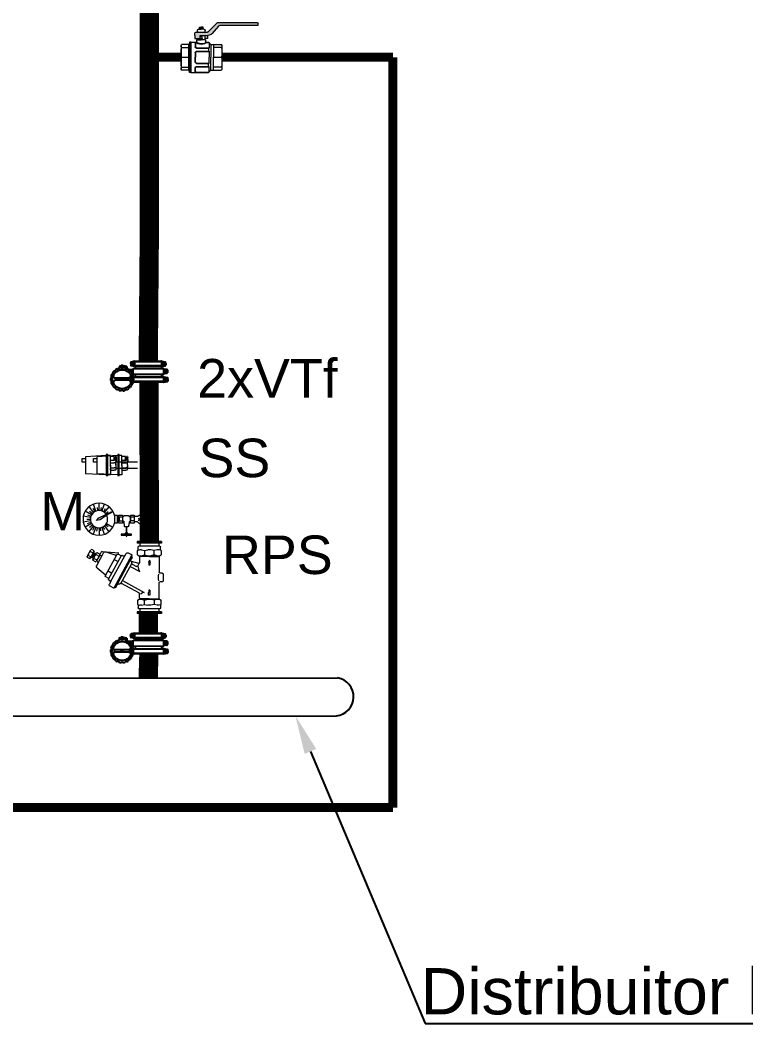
# Model space of a CAD drawing. Extents: x -6531732 to 89637, y -8915 to 32458.
# Drawn here: x 40899 to 43724, y 16880 to 20807 of the extents above; entities that cross this region are included whole.
import ezdxf
from ezdxf import colors
from ezdxf.entities.mleader import LeaderData, LeaderLine
from ezdxf.math import Vec2, Vec3

# ---------------------------------------------------------------- set-up
doc = ezdxf.new("R2010")
doc.units = 0
for name, color, linetype, lineweight in [('MC-SAN-TEXT(RO)', 7, 'Continuous', 5), ('SAN-MC-EQUIPMENTS', 140, 'Continuous', 15), ('SAN-MC-HIDRANT', 1, 'HE_LINE', 25), ('SAN-MC-VALVE', 7, 'Continuous', 5)]:
    doc.layers.add(name, color=color, linetype=linetype, lineweight=lineweight)
doc.layers.add('SAN-MC-TEXT', color=7, linetype='Continuous')
doc.styles.add('MC-1_la_050', font='arial.ttf', dxfattribs={"height": 0.1})
doc.styles.get("Standard").update_dxf_attribs({"font": 'arial.ttf'})
doc.linetypes.add('HE_LINE', pattern='A,300,-250,["HE",Standard,S=0.5,R=0,X=-100.5,Y=-30.5],-100', length=650)

# ---------------------------------------------------------------- blocks, each defined once
blk = doc.blocks.new('12')
at = {"layer": 'SAN-MC-TEXT'}
for p, q in [((-0.1569, 0.1716, 1.4273), (-0.1565, 0.1714, 1.4273)), ((-0.1512, 0.1815, 1.4273), (-0.1509, 0.1814, 1.4273)), ((-0.1444, 0.1895, 1.4273), (-0.1441, 0.1892, 1.4273)), ((-0.1357, 0.1969, 1.4273), (-0.1355, 0.1967, 1.4273)), ((-0.1266, 0.2021, 1.4273), (-0.1264, 0.2017, 1.4273)), ((-0.1158, 0.206, 1.4273), (-0.1157, 0.2058, 1.4273)), ((-0.1055, 0.2079, 1.4273), (-0.1055, 0.2074, 1.4273)), ((-0.1055, 0.1075, 1.4273), (-0.1055, 0.1829, 1.4273)), ((-0.094, 0.2079, 1.4273), (-0.094, 0.2076, 1.4273)), ((-0.094, 0.1075, 1.4273), (-0.094, 0.1829, 1.4273)), ((-0.0837, 0.206, 1.4273), (-0.0838, 0.2056, 1.4273)), ((-0.073, 0.2021, 1.4273), (-0.0731, 0.2019, 1.4273)), ((-0.0639, 0.1969, 1.4273), (-0.0641, 0.1965, 1.4273)), ((-0.0551, 0.1895, 1.4273), (-0.0553, 0.1893, 1.4273)), ((-0.0484, 0.1815, 1.4273), (-0.0487, 0.1813, 1.4273)), ((-0.0426, 0.1716, 1.4273), (-0.0429, 0.1715, 1.4273)), ((-0.1625, 0.1505, 1.4273), (-0.1622, 0.1504, 1.4273)), ((-0.1625, 0.14, 1.4273), (-0.162, 0.14, 1.4273)), ((-0.1605, 0.1287, 1.4273), (-0.1602, 0.1288, 1.4273)), ((-0.1569, 0.1188, 1.4273), (-0.1566, 0.119, 1.4273)), ((-0.0426, 0.1188, 1.4273), (-0.043, 0.1191, 1.4273)), ((-0.0284, 0.1184, 1.4273), (-0.0422, 0.1184, 1.4273)), ((-0.0321, 0.1623, 1.4273), (-0.0408, 0.1623, 1.4273)), ((-0.0284, 0.1281, 1.4273), (-0.0408, 0.1281, 1.4273)), ((-0.0264, 0.1281, 1.4273), (-0.0408, 0.1281, 1.4273)), ((-0.039, 0.1617, 1.4273), (-0.0395, 0.1616, 1.4273)), ((-0.039, 0.1287, 1.4273), (-0.0393, 0.1288, 1.4273)), ((-0.0227, 0.1452, 1.4273), (-0.0384, 0.1452, 1.4273)), ((-0.0371, 0.14, 1.4273), (-0.0375, 0.14, 1.4273)), ((-0.0371, 0.1505, 1.4273), (-0.0373, 0.1504, 1.4273)), ((-0.0227, 0.1509, 1.4273), (-0.0363, 0.1509, 1.4273)), ((-0.0227, 0.1395, 1.4273), (-0.0363, 0.1395, 1.4273)), ((-0.0284, 0.1184, 1.4273), (-0.0284, 0.1281, 1.4273)), ((-0.0264, 0.1509, 1.4273), (-0.0264, 0.1566, 1.4273)), ((-0.0264, 0.1281, 1.4273), (-0.0264, 0.1395, 1.4273)), ((-0.0227, 0.1395, 1.4273), (-0.0227, 0.1509, 1.4273)), ((-0.1512, 0.1089, 1.4273), (-0.1508, 0.1092, 1.4273)), ((-0.1444, 0.1009, 1.4273), (-0.1442, 0.1011, 1.4273)), ((-0.1357, 0.0935, 1.4273), (-0.1354, 0.0939, 1.4273)), ((-0.1266, 0.0883, 1.4273), (-0.1265, 0.0885, 1.4273)), ((-0.113, 0.0853, 0.7136), (-0.1164, 0.0778, 0.7136)), ((-0.1162, -0.0856), (-0.1164, 0.0778, 0.7136)), ((-0.1158, 0.0844, 1.4273), (-0.1157, 0.0848, 1.4273)), ((-0.1125, -0.0864), (-0.113, 0.0853, 0.7136)), ((-0.1102, 0.0977, 0.7136), (-0.0933, 0.0977, 0.7136)), ((-0.1055, 0.0826, 1.4273), (-0.1055, 0.0828, 1.4273)), ((-0.094, 0.0826, 1.4273), (-0.094, 0.083, 1.4273)), ((-0.0898, 0.0987, 0.7136), (-0.0913, 0.1055, 0.7136)), ((-0.0901, -0.0864), (-0.0905, 0.0845, 0.7136)), ((-0.0902, 0.0846, 0.7136), (-0.0871, 0.0778, 0.7136)), ((-0.0869, 0.0845, 0.7136), (-0.0864, -0.0856)), ((-0.0741, 0.073, 0.7136), (-0.0869, 0.073, 0.7136)), ((-0.0837, 0.0844, 1.4273), (-0.0838, 0.0846, 1.4273)), ((-0.073, 0.0883, 1.4273), (-0.0731, 0.0887, 1.4273)), ((-0.0684, 0.0925, 1.4273), (-0.0684, 0.0844, 1.4273)), ((-0.0639, 0.0935, 1.4273), (-0.064, 0.0937, 1.4273)), ((-0.0626, 0.093, 1.4273), (-0.0626, 0.0844, 1.4273)), ((-0.0551, 0.1009, 1.4273), (-0.0554, 0.1012, 1.4273)), ((-0.0512, 0.1076, 1.4273), (-0.0512, 0.0844, 1.4273)), ((-0.0484, 0.1089, 1.4273), (-0.0486, 0.1091, 1.4273)), ((-0.0455, 0.1108, 1.4273), (-0.0455, 0.0844, 1.4273)), ((-0.0302, 0.073, 0.7136), (-0.0398, 0.073, 0.7136)), ((-0.0298, -0.0741), (-0.0298, 0.0741)), ((-0.0297, 0.075), (-0.0254, 0.095)), ((-0.0261, 0.0749), (-0.0295, 0.0673)), ((-0.0261, -0.0749), (-0.0261, 0.0749)), ((-0.0261, 0.0749), (-0.0037, 0.0749)), ((-0.0126, 0.0975), (-0.0222, 0.0975)), ((-0.0176, 0.0918), (-0.0203, 0.0871)), ((-0.0203, 0.0871), (-0.0176, 0.0824)), ((-0.0122, 0.0919), (-0.0176, 0.0918)), ((-0.0176, 0.0824), (-0.0121, 0.0824)), ((-0.0126, 0.0975), (-0.0075, 0.0975)), ((-0.0094, 0.0871), (-0.0122, 0.0919)), ((-0.0121, 0.0824), (-0.0094, 0.0871)), ((-0.0001, 0.075), (-0.0044, 0.095)), ((-0.0037, -0.0749), (-0.0037, 0.0749)), ((-0.0037, 0.0749), (-0.0002, 0.0673)), ((0, 0.0741), (0, -0.0741)), ((-0.1161, -0.0865), (-0.1118, -0.1065)), ((-0.1125, -0.0864), (-0.116, -0.0788)), ((-0.1125, -0.0864), (-0.0901, -0.0864)), ((-0.099, -0.109), (-0.1087, -0.109)), ((-0.104, -0.094), (-0.1067, -0.0988)), ((-0.1067, -0.0988), (-0.104, -0.1035)), ((-0.0986, -0.094), (-0.104, -0.094)), ((-0.104, -0.1035), (-0.0985, -0.1035)), ((-0.099, -0.109), (-0.0939, -0.109)), ((-0.0958, -0.0987), (-0.0986, -0.094)), ((-0.0985, -0.1035), (-0.0958, -0.0987)), ((-0.0865, -0.0865), (-0.0908, -0.1065)), ((-0.0901, -0.0864), (-0.0867, -0.0788)), ((-0.0736, -0.0741), (-0.0864, -0.0741)), ((-0.0679, -0.1034, 0.7136), (-0.0679, -0.0855, 0.7136)), ((-0.0485, -0.1069, 0.7136), (-0.0645, -0.1069, 0.7136)), ((-0.0622, -0.1034, 0.7136), (-0.0622, -0.0855, 0.7136)), ((-0.0508, -0.1034, 0.7136), (-0.0508, -0.0855, 0.7136)), ((-0.0451, -0.1034, 0.7136), (-0.0451, -0.0855, 0.7136)), ((-0.0298, -0.0741), (-0.0394, -0.0741)), ((-0.0297, -0.075), (-0.0254, -0.095)), ((-0.0261, -0.0749), (-0.0295, -0.0673)), ((-0.0261, -0.0749), (-0.0037, -0.0749)), ((-0.0126, -0.0975), (-0.0222, -0.0975)), ((-0.0176, -0.0825), (-0.0203, -0.0873)), ((-0.0203, -0.0873), (-0.0176, -0.092)), ((-0.0122, -0.0825), (-0.0176, -0.0825)), ((-0.0176, -0.092), (-0.0121, -0.0919)), ((-0.0126, -0.0975), (-0.0075, -0.0975)), ((-0.0094, -0.0872), (-0.0122, -0.0825)), ((-0.0121, -0.0919), (-0.0094, -0.0872)), ((-0.0001, -0.075), (-0.0044, -0.095)), ((-0.0037, -0.0749), (-0.0002, -0.0673))]:
    blk.add_line(p, q, dxfattribs=at)
at = {"layer": 'SAN-MC-TEXT', "elevation": 0.7136}
blk.add_lwpolyline([(-0.0398, 0.0844), (-0.0394, -0.0855), (-0.0736, -0.0855), (-0.0741, 0.0844)], close=True, dxfattribs=at)
at = {"layer": 'SAN-MC-TEXT'}
for centre, radius in [((-0.0998, 0.1452, 1.4273), 0.0528), ((-0.0998, 0.1452, 1.4273), 0.00514), ((-0.0149, 0.0872), 0.00847), ((-0.0149, 0.0872), 0.00635), ((-0.1013, -0.0987), 0.00847), ((-0.1013, -0.0987), 0.00635), ((-0.0149, -0.0872), 0.00847), ((-0.0149, -0.0872), 0.00635)]:
    blk.add_circle(centre, radius, dxfattribs=at)
for centre, radius, start, end in [((-0.0998, 0.1452, 1.4273), 0.0614, 156.5141, 163.475), ((-0.1562, 0.1728, 1.4273), 0.00143, 153.9096, 245.2119), ((-0.0998, 0.1452, 1.4273), 0.0642, 146.0904, 153.9096), ((-0.1574, 0.1702, 1.4273), 0.00143, 336.5141, 65.2119), ((-0.1519, 0.1803, 1.4273), 0.00143, 60, 146.0904), ((-0.1502, 0.1826, 1.4273), 0.00143, 240, 323.475), ((-0.0998, 0.1452, 1.4273), 0.0614, 136.5141, 143.475), ((-0.1433, 0.1905, 1.4273), 0.00143, 133.9096, 225.2119), ((-0.0998, 0.1452, 1.4273), 0.0642, 126.0904, 133.9096), ((-0.1453, 0.1884, 1.4273), 0.00143, 316.5141, 45.2119), ((-0.1368, 0.196, 1.4273), 0.00143, 40, 126.0904), ((-0.1344, 0.1976, 1.4273), 0.00143, 220, 303.475), ((-0.0998, 0.1452, 1.4273), 0.0614, 116.5141, 123.475), ((-0.1278, 0.2014, 1.4273), 0.00143, 296.5141, 25.2119), ((-0.1252, 0.2026, 1.4273), 0.00143, 113.9096, 205.2119), ((-0.0998, 0.1452, 1.4273), 0.0642, 106.0904, 113.9096), ((-0.1169, 0.1829, 1.4273), 0.0114, 0, 114.4433), ((-0.1172, 0.2056, 1.4273), 0.00143, 20, 106.0904), ((-0.1144, 0.2063, 1.4273), 0.00143, 200, 283.475), ((-0.0998, 0.1452, 1.4273), 0.0614, 96.5141, 103.475), ((-0.1069, 0.2076, 1.4273), 0.00143, 276.5141, 5.2119), ((-0.104, 0.2079, 1.4273), 0.00143, 93.9096, 185.2119), ((-0.0998, 0.1452, 1.4273), 0.0642, 86.0904, 93.9096), ((-0.0955, 0.2079, 1.4273), 0.00143, 0, 86.0904), ((-0.0926, 0.2076, 1.4273), 0.00143, 180, 263.475), ((-0.0826, 0.1829, 1.4273), 0.0114, 65.5567, 180), ((-0.0998, 0.1452, 1.4273), 0.0614, 76.5141, 83.475), ((-0.0851, 0.2063, 1.4273), 0.00143, 256.5141, 345.2119), ((-0.0824, 0.2056, 1.4273), 0.00143, 73.9096, 165.2119), ((-0.0998, 0.1452, 1.4273), 0.0642, 66.0904, 73.9096), ((-0.0743, 0.2026, 1.4273), 0.00143, 340, 66.0904), ((-0.0717, 0.2014, 1.4273), 0.00143, 160, 243.475), ((-0.0998, 0.1452, 1.4273), 0.0614, 56.5141, 63.475), ((-0.0651, 0.1976, 1.4273), 0.00143, 236.5141, 325.2119), ((-0.0628, 0.196, 1.4273), 0.00143, 53.9096, 145.2119), ((-0.0998, 0.1452, 1.4273), 0.0642, 46.0904, 53.9096), ((-0.0542, 0.1884, 1.4273), 0.00143, 140, 223.475), ((-0.0562, 0.1905, 1.4273), 0.00143, 320, 46.0904), ((-0.0998, 0.1452, 1.4273), 0.0614, 36.5141, 43.475), ((-0.0493, 0.1826, 1.4273), 0.00143, 216.5141, 305.2119), ((-0.0476, 0.1803, 1.4273), 0.00143, 33.9096, 125.2119), ((-0.0998, 0.1452, 1.4273), 0.0642, 26.0904, 33.9096), ((-0.0422, 0.1702, 1.4273), 0.00143, 120, 203.475), ((-0.0998, 0.1452, 1.4273), 0.0614, 16.5141, 23.475), ((-0.0434, 0.1728, 1.4273), 0.00143, 300, 26.0904), ((-0.0998, 0.1452, 1.4273), 0.0642, 166.0904, 173.9096), ((-0.1622, 0.1519, 1.4273), 0.00143, 173.9096, 260), ((-0.1622, 0.1386, 1.4273), 0.00143, 94.7881, 186.0904), ((-0.0998, 0.1452, 1.4273), 0.0642, 186.0904, 193.9096), ((-0.1624, 0.1414, 1.4273), 0.00143, 274.7881, 3.4859), ((-0.1624, 0.149, 1.4273), 0.00143, 356.525, 80), ((-0.1607, 0.1603, 1.4273), 0.00143, 74.7881, 166.0904), ((-0.1607, 0.1301, 1.4273), 0.00143, 193.9096, 280), ((-0.0998, 0.1452, 1.4273), 0.0614, 176.525, 183.4859), ((-0.16, 0.1631, 1.4273), 0.00143, 254.7881, 343.4859), ((-0.16, 0.1274, 1.4273), 0.00143, 16.525, 100), ((-0.0998, 0.1452, 1.4273), 0.0614, 196.5141, 203.475), ((-0.1562, 0.1176, 1.4273), 0.00143, 120, 206.0904), ((-0.0998, 0.1452, 1.4273), 0.0642, 206.0904, 213.9096), ((-0.1574, 0.1202, 1.4273), 0.00143, 300, 23.475), ((-0.0998, 0.1452, 1.4273), 0.0642, 326.0904, 333.9096), ((-0.0422, 0.1202, 1.4273), 0.00143, 156.5141, 245.2119), ((-0.0998, 0.1452, 1.4273), 0.0614, 336.5141, 343.475), ((-0.0434, 0.1176, 1.4273), 0.00143, 333.9096, 65.2119), ((-0.0395, 0.1631, 1.4273), 0.00143, 196.5141, 285.2119), ((-0.0396, 0.1274, 1.4273), 0.00143, 80, 163.475), ((-0.0388, 0.1603, 1.4273), 0.00143, 13.9096, 105.2119), ((-0.0388, 0.1301, 1.4273), 0.00143, 260, 346.0904), ((-0.0371, 0.149, 1.4273), 0.00143, 100, 183.475), ((-0.0998, 0.1452, 1.4273), 0.0614, 356.5141, 3.475), ((-0.0371, 0.1414, 1.4273), 0.00143, 176.5141, 265.2119), ((-0.0998, 0.1452, 1.4273), 0.0642, 6.0904, 13.9096), ((-0.0998, 0.1452, 1.4273), 0.0642, 346.0904, 353.9096), ((-0.0373, 0.1386, 1.4273), 0.00143, 353.9096, 85.2119), ((-0.0373, 0.1519, 1.4273), 0.00143, 280, 6.0904), ((-0.0321, 0.1566, 1.4273), 0.00571, 0, 90), ((-0.1519, 0.1102, 1.4273), 0.00143, 213.9096, 305.2119), ((-0.1502, 0.1078, 1.4273), 0.00143, 36.5141, 125.2119), ((-0.0998, 0.1452, 1.4273), 0.0614, 216.5141, 223.475), ((-0.1433, 0.1, 1.4273), 0.00143, 140, 226.0904), ((-0.1453, 0.102, 1.4273), 0.00143, 320, 43.475), ((-0.0998, 0.1452, 1.4273), 0.0642, 226.0904, 233.9096), ((-0.1368, 0.0945, 1.4273), 0.00143, 233.9096, 325.2119), ((-0.1344, 0.0928, 1.4273), 0.00143, 56.5141, 145.2119), ((-0.0998, 0.1452, 1.4273), 0.0614, 236.5141, 243.475), ((-0.1278, 0.089, 1.4273), 0.00143, 340, 63.475), ((-0.1252, 0.0878, 1.4273), 0.00143, 160, 246.0904), ((-0.0998, 0.1452, 1.4273), 0.0642, 246.0904, 253.9096), ((-0.1169, 0.1075, 1.4273), 0.0114, 245.5567, 0), ((-0.1172, 0.0849, 1.4273), 0.00143, 253.9096, 345.2119), ((-0.1144, 0.0841, 1.4273), 0.00143, 76.5141, 165.2119), ((-0.0998, 0.1452, 1.4273), 0.0614, 256.5141, 263.475), ((-0.1018, 0.0977, 0.7136), 0.00847, 117.8451, 175.8538), ((-0.1069, 0.0828, 1.4273), 0.00143, 0, 83.475), ((-0.104, 0.0826, 1.4273), 0.00143, 180, 266.0904), ((-0.0998, 0.1452, 1.4273), 0.0642, 266.0904, 273.9096), ((-0.0955, 0.0826, 1.4273), 0.00143, 273.9096, 5.2119), ((-0.0944, 0.1048, 0.7136), 0.00321, 12.1139, 90), ((-0.0926, 0.0828, 1.4273), 0.00143, 96.5141, 185.2119), ((-0.0826, 0.1075, 1.4273), 0.0114, 180, 294.4433), ((-0.0998, 0.1452, 1.4273), 0.0614, 276.5141, 283.475), ((-0.0915, 0.0845, 0.7136), 0.00458, 0, 12.1139), ((-0.0851, 0.0841, 1.4273), 0.00143, 20, 103.475), ((-0.0824, 0.0849, 1.4273), 0.00143, 200, 286.0904), ((-0.0998, 0.1452, 1.4273), 0.0642, 286.0904, 293.9096), ((-0.0743, 0.0878, 1.4273), 0.00143, 293.9096, 25.2119), ((-0.0717, 0.089, 1.4273), 0.00143, 116.5141, 205.2119), ((-0.0998, 0.1452, 1.4273), 0.0614, 296.5141, 303.475), ((-0.0651, 0.0928, 1.4273), 0.00143, 40, 123.475), ((-0.0628, 0.0945, 1.4273), 0.00143, 220, 306.0904), ((-0.0998, 0.1452, 1.4273), 0.0642, 306.0904, 313.9096), ((-0.0542, 0.102, 1.4273), 0.00143, 136.5141, 225.2119), ((-0.0998, 0.1452, 1.4273), 0.0614, 316.5141, 323.475), ((-0.0562, 0.1, 1.4273), 0.00143, 313.9096, 45.2119), ((-0.0493, 0.1078, 1.4273), 0.00143, 60, 143.475), ((-0.0476, 0.1102, 1.4273), 0.00143, 240, 326.0904), ((-0.0252, 0.0741), 0.00458, 167.8861, 180), ((-0.0222, 0.0943), 0.00321, 90, 167.8861), ((-0.0075, 0.0943), 0.00321, 12.1139, 90), ((-0.1116, -0.0856), 0.00458, 180, 192.1139), ((-0.1087, -0.1058), 0.00321, 192.1139, 270), ((-0.0939, -0.1058), 0.00321, 270, 347.8861), ((-0.091, -0.0856), 0.00458, 347.8861, 0), ((-0.0645, -0.1034, 0.7136), 0.00343, 180, 270), ((-0.0588, -0.1034, 0.7136), 0.00343, 180, 270), ((-0.0542, -0.1034, 0.7136), 0.00343, 270, 0), ((-0.0485, -0.1034, 0.7136), 0.00343, 270, 0), ((-0.0252, -0.0741), 0.00458, 180, 192.1139), ((-0.0222, -0.0943), 0.00321, 192.1139, 270), ((-0.0075, -0.0943), 0.00321, 270, 347.8861), ((-0.0046, -0.0741), 0.00458, 347.8861, 0)]:
    blk.add_arc(centre, radius, start, end, dxfattribs=at)
blk = doc.blocks.new('Robinet Sfera')
at = {"layer": 'SAN-MC-VALVE'}
h = blk.add_hatch(color=1, dxfattribs=at)
h.dxf.hatch_style = 1
h.paths.add_polyline_path([(116.3, 81.3), (116.7, 103.1), (116.3, 104.9), (115.7, 105.9), (114.7, 106.9), (114.3, 107.2), (113.2, 107.6), (112, 107.8), (62.6, 107.8), (60.8, 108.1), (59.3, 109.1), (20, 148.4), (18.5, 149.4), (16.8, 149.8), (-151.3, 149.8), (-154.6, 148.4), (-156, 145.1), (-156, 137.3), (7.8, 137.3), (10, 137.1), (11.7, 136.4), (13.5, 135.4), (14.9, 134), (41.7, 102.1), (45.6, 98.4), (47.4, 97.2), (49.7, 96), (53.2, 94.7), (56.6, 94), (59.6, 93.8), (93.3, 93.8), (93.3, 81.3)])
at = {"layer": 'SAN-MC-VALVE', "linetype": 'Continuous'}
for p, q in [((-156, 137.3), (-156, 145.1)), ((-155.5, 137.3), (-156, 137.8)), ((7.8, 137.3), (-156, 137.3)), ((16.8, 149.8), (-151.3, 149.8)), ((14.9, 134), (41.7, 102.1)), ((59.3, 109.1), (20, 148.4)), ((93.3, 93.8), (59.6, 93.8)), ((61, 93.8), (61, 81.3)), ((88.6, 107.8), (62.6, 107.8)), ((71.5, 75.1), (71.5, 93.8)), ((72.3, 110.1), (72.3, 115.6)), ((77, 120.2), (88.7, 120.2)), ((80.9, 123.3), (78.6, 122.7)), ((78.6, 120.2), (78.6, 122.7)), ((78.6, 122.7), (88.7, 122.7)), ((78.6, 120.2), (78.8, 120.5)), ((78.8, 120.2), (79.9, 120.5)), ((78.8, 120.5), (78.8, 120.2)), ((79.9, 120.2), (82.2, 120.5)), ((79.9, 120.5), (79.9, 120.2)), ((80.9, 123.3), (80.9, 128.8)), ((80.9, 128.8), (88.7, 128.8)), ((82.2, 120.2), (85.2, 120.5)), ((82.2, 120.5), (82.2, 120.2)), ((85.2, 120.5), (85.2, 120.2)), ((85.2, 120.2), (88.7, 120.5)), ((85.5, 87.2), (91.8, 87.2)), ((112, 107.8), (88.6, 107.8)), ((96.4, 128.8), (88.7, 128.8)), ((88.7, 122.7), (88.7, 128.2)), ((98.8, 122.7), (88.7, 122.7)), ((88.7, 120.2), (92.1, 120.5)), ((88.7, 120.5), (88.7, 120.2)), ((100.3, 120.2), (88.7, 120.2)), ((92.1, 120.2), (95.1, 120.5)), ((92.1, 120.5), (92.1, 120.2)), ((93.3, 81.3), (93.3, 93.8)), ((95.2, 120.2), (97.4, 120.5)), ((95.2, 120.5), (95.2, 120.2)), ((96.4, 123.3), (96.4, 128.8)), ((96.4, 123.3), (98.8, 122.7)), ((97.4, 120.2), (98.6, 120.5)), ((97.4, 120.5), (97.4, 120.2)), ((98.6, 120.2), (98.8, 120.5)), ((98.6, 120.2), (98.6, 120.5)), ((98.6, 120.2), (98.6, 120.5)), ((98.6, 120.5), (98.6, 120.2)), ((98.8, 120.5), (98.8, 122.7)), ((105, 110.1), (105, 115.6)), ((116.3, 93.8), (116.7, 93.8)), ((116.3, 93.8), (116.3, 81.3)), ((116.7, 93.8), (116.7, 103.1)), ((0, 51.2), (2.3, 55.2)), ((0, 51.2), (0, -51.2)), ((46.7, 55.2), (2.3, 55.2)), ((35.8, 55.2), (35.8, 0)), ((56.8, 65.3), (46.7, 55.2)), ((46.7, 55.2), (46.7, 0)), ((67.7, 63.8), (55.2, 63.8)), ((55.2, 63.8), (55.2, 39.3)), ((67.7, 65.3), (56.8, 65.3)), ((61, 81.3), (71.5, 81.3)), ((69.2, 65.3), (69.2, 73.6)), ((70.8, 75.1), (88.6, 75.1)), ((84.8, 76.2), (84.8, 86.5)), ((92.5, 76.2), (84.8, 76.2)), ((91.8, 81.1), (85.5, 81.1)), ((106.5, 75.1), (88.6, 75.1)), ((92.5, 76.2), (92.5, 86.5)), ((116.3, 81.3), (93.3, 81.3)), ((105.8, 75.1), (105.8, 81.3)), ((108.1, 65.3), (108.1, 73.6)), ((133.7, 65.3), (109.6, 65.3)), ((110.4, 63.8), (109.6, 63.8)), ((113.5, 60.7), (113.5, 45.5)), ((115.1, 60.7), (115.1, 45.5)), ((133.7, 60.7), (133.7, 65.3)), ((133.7, 65.3), (133.7, 64.3)), ((133.7, 65.3), (133.7, 0)), ((133.7, 65.3), (138.4, 65.3)), ((133.7, 64.2), (133.7, 62.8)), ((133.7, 62.8), (133.7, 0)), ((138.4, 65.3), (140.8, 56.4)), ((138.4, 65.3), (138.4, 0)), ((141.1, -55.2), (141.1, 55.2)), ((142.3, 55.2), (172.7, 55.2)), ((175, 51.3), (172.7, 55.2)), ((2.3, 42.3), (35.8, 42.3)), ((35.8, 0), (2.3, 0)), ((35.8, -55.2), (35.8, 0)), ((46.7, -55.2), (46.7, 0)), ((108.9, 40.9), (55.2, 40.9)), ((108.9, 39.3), (55.2, 39.3)), ((108.9, 26.1), (55.2, 26.1)), ((55.2, 26.1), (55.2, 0)), ((108.9, 24.5), (55.2, 24.5)), ((55.2, -26.1), (55.2, 0)), ((56.8, 39.3), (56.8, 26.1)), ((113.5, 19.8), (113.5, 0)), ((113.5, -19.8), (113.5, 0)), ((115.1, 19.8), (115.1, 0)), ((115.1, -19.8), (115.1, 0)), ((133.7, -62.8), (133.7, 0)), ((133.7, 0), (133.7, -65.3)), ((138.4, -65.3), (138.4, 0)), ((172.7, 42.3), (141.1, 42.3)), ((172.7, 0), (141.1, 0)), ((175, 42.5), (175, -42.5)), ((2.3, -42.3), (35.8, -42.3)), ((108.9, -24.5), (55.2, -24.5)), ((108.9, -26.1), (55.2, -26.1)), ((108.9, -39.3), (55.2, -39.3)), ((55.2, -63.8), (55.2, -39.3)), ((108.9, -40.9), (55.2, -40.9)), ((56.8, -39.3), (56.8, -26.1)), ((172.7, -42.3), (141.1, -42.3)), ((0, -51.2), (2.3, -55.2)), ((46.7, -55.2), (2.3, -55.2)), ((56.8, -65.3), (46.7, -55.2)), ((110.4, -63.8), (55.2, -63.8)), ((133.7, -65.3), (56.8, -65.3)), ((113.5, -60.7), (113.5, -45.5)), ((115.1, -60.7), (115.1, -45.5)), ((133.7, -65.3), (133.7, -61.8)), ((133.7, -64.2), (133.7, -62.8)), ((133.7, -65.3), (133.7, -64.3)), ((133.7, -65.3), (138.4, -65.3)), ((138.4, -65.3), (140.8, -56.4)), ((142.3, -55.2), (172.7, -55.2)), ((175, -51.3), (172.7, -55.2))]:
    blk.add_line(p, q, dxfattribs=at)
at = {"layer": 'SAN-MC-VALVE'}
blk.add_line((175, 48.7), (175, -48.7), dxfattribs=at)
at = {"layer": 'SAN-MC-VALVE', "linetype": 'Continuous'}
for centre, radius, start, end in [((-151.3, 145.1), 4.67, 90, 180), ((7.8, 128), 9.33, 39.9999, 90), ((16.8, 145.1), 4.67, 45.0001, 90), ((59.6, 117.1), 23.3, 220, 270), ((62.6, 112.4), 4.67, 225.0004, 270), ((70, 110.1), 2.33, 270, 0), ((77, 115.6), 4.67, 90, 180), ((83.6, 106.2), 17.3, 72.983, 107.017), ((84.8, 114.5), 14.2, 74.0201, 105.9799), ((85.5, 86.5), 0.778, 90, 180), ((92.6, 114.5), 14.2, 74.0201, 105.9799), ((93.7, 106.1), 17.4, 73.0712, 106.9288), ((91.8, 86.5), 0.778, 0, 90), ((100.3, 115.6), 4.67, 0, 90), ((107.3, 110.1), 2.33, 180, 270), ((112, 103.1), 4.67, 0, 90), ((10.3, 48.7), 10.3, 140.9211, 219.0789), ((67.7, 66.9), 1.56, 270, 0), ((67.7, 65.3), 1.56, 270, 0), ((70.8, 73.6), 1.56, 90, 180), ((85.5, 81.9), 0.778, 180, 270), ((91.8, 81.9), 0.778, 270, 0), ((106.5, 73.6), 1.56, 0, 90), ((109.6, 66.9), 1.56, 180, 270), ((109.6, 65.3), 1.56, 180, 270), ((108.9, 45.5), 4.67, 270, 0), ((108.9, 45.5), 6.22, 270, 0), ((110.4, 60.7), 3.11, 0, 90), ((112, 60.7), 3.11, 0, 90), ((142.3, 56.8), 1.56, 195.0002, 270), ((164.5, 48.7), 10.5, 321.7703, 38.2297), ((98.2, 21.1), 98.2, 167.5816, 192.4184), ((98.2, -21.1), 98.2, 167.5816, 192.4184), ((108.9, 19.8), 6.22, 0, 90), ((108.9, 19.8), 4.67, 0, 90), ((74.4, 21.1), 100.6, 347.8706, 12.1294), ((74.4, -21.1), 100.6, 347.8706, 12.1294), ((10.3, -48.7), 10.3, 140.9211, 219.0789), ((108.9, -19.8), 6.22, 270, 0), ((108.9, -19.8), 4.67, 270, 0), ((108.9, -45.5), 6.22, 0, 90), ((108.9, -45.5), 4.67, 0, 90), ((164.5, -48.7), 10.5, 321.7703, 38.2297), ((110.4, -60.7), 3.11, 270, 0), ((112, -60.7), 3.11, 270, 0), ((112, -66.9), 3.11, 89.99999722523565, 90), ((142.3, -56.8), 1.56, 90, 164.9998)]:
    blk.add_arc(centre, radius, start, end, dxfattribs=at)
at = {"layer": 'SAN-MC-VALVE', "linetype": 'Continuous', "extrusion": (0, 0, -1)}
for centre, major_axis, ratio in [((88.6, 64.2), (-19.9, 0), 0.355391), ((88.6, 66.1), (-19.4, -0.8), 0.343041)]:
    blk.add_ellipse(centre, major_axis=major_axis, ratio=ratio, start_param=3.141593, end_param=6.283185, dxfattribs=at)
blk = doc.blocks.new('A$C34A82B8A')
at = {"layer": 'SAN-MC-VALVE', "linetype": 'Continuous'}
for p, q in [((-115.4, 144), (-115.4, 135.7)), ((-115.4, 144), (-115.4, 135.7)), ((-115.4, 144), (8.4, 144)), ((-115.4, 139.8), (8.4, 139.8)), ((-115.4, 135.7), (8.4, 135.7)), ((-110, 98.8), (-110, 115.4)), ((-105.9, 119.5), (-1.1, 119.5)), ((-101.1, 135.7), (-101.1, 119.5)), ((-5.9, 135.7), (-5.9, 119.5)), ((3.1, 98.8), (3.1, 115.4)), ((8.4, 144), (8.4, 135.7)), ((8.4, 144), (8.4, 135.7)), ((225.5, 95.5), (238, 102.2)), ((238, 102.2), (242, 101.1)), ((-113.5, 97.6), (-110, 98.8)), ((-113.5, 97.6), (-113.5, 75.5)), ((-104.9, 71.6), (-113.5, 75.5)), ((-110, 98.8), (-102.4, 101.5)), ((-102.9, 71.6), (-104.9, 71.6)), ((-8.9, 71.5), (-102.9, 71.6)), ((-102.9, 71.6), (-98.1, 68.8)), ((-4.1, 68.8), (-102.9, 66.1)), ((-98.1, 68.8), (-102.9, 66.1)), ((-102.9, 66.1), (-102.9, -12.9)), ((-102.4, 101.5), (-93.5, 101.5)), ((-98.1, 68.8), (-8.9, 71.5)), ((-93.5, 101.5), (-78.3, 97.6)), ((-93.5, 71.6), (-78.3, 75.5)), ((-78.3, 97.6), (-61.5, 101.5)), ((-78.3, 75.5), (-78.3, 97.6)), ((-78.3, 75.5), (-61.5, 71.5)), ((-61.5, 101.5), (-45.5, 101.5)), ((-28.6, 97.6), (-45.5, 101.5)), ((-28.6, 75.5), (-45.5, 71.5)), ((-13.5, 101.5), (-28.6, 97.6)), ((-28.6, 97.6), (-28.6, 75.5)), ((-13.5, 71.5), (-28.6, 75.5)), ((-13.5, 101.5), (-4.5, 101.5)), ((-8.9, 71.5), (-4.1, 68.8)), ((-2.1, 71.5), (-8.9, 71.5)), ((3.1, 98.8), (-4.5, 101.5)), ((-4.1, 68.8), (-4.1, 36.2)), ((6.5, 75.5), (-2.1, 71.5)), ((6.5, 97.6), (3.1, 98.8)), ((6.5, 75.5), (6.5, 97.6)), ((34, 63.3), (34.1, 68.1)), ((34, 63.3), (41, 50.4)), ((117.9, -90.8), (34.1, 68.1)), ((34.1, 68.1), (38.2, 65.6)), ((34.2, 73), (34.9, 75.6)), ((38.2, 65.6), (34.2, 73)), ((34.9, 75.6), (52.5, 85.2)), ((34.9, 75.6), (126.8, -93)), ((38.2, 65.6), (118, -86)), ((38.2, 65.6), (122.1, -88.5)), ((52.5, 85.2), (52.8, 85.3)), ((70.4, 70.9), (64.4, 81.9)), ((142.1, -60.7), (70.4, 70.9)), ((76.3, 69.2), (83.1, 72.9)), ((88.9, 71.2), (152.4, -45.2)), ((92.8, 72), (104.8, 78.5)), ((182.7, 92.8), (100.8, 85.5)), ((123.9, 52.4), (104.8, 42)), ((111.1, 75.9), (110.6, 76.8)), ((168.3, -29.2), (111.1, 75.9)), ((167.1, 90.6), (116.4, 74)), ((183.9, 75.4), (177.7, 86.7)), ((207.3, 32.3), (183.9, 75.4)), ((199.9, 69.9), (189.4, 89.3)), ((197.7, 80.3), (196.5, 76.3)), ((209.4, 86.7), (197.7, 80.3)), ((203, 70.5), (198.1, 73.3)), ((199.9, 69.9), (211.5, 48.7)), ((214.7, 76.9), (203, 70.5)), ((203, 70.5), (203.8, 62.8)), ((213.6, 51), (207.6, 55.8)), ((209.4, 86.7), (213.4, 85.5)), ((216.5, 79.8), (213.4, 85.5)), ((225.3, 57.3), (213.6, 51)), ((214.7, 76.9), (215, 82.5)), ((214.7, 76.9), (220.7, 72)), ((216.5, 79.8), (230, 87.2)), ((228.8, 57.3), (216.5, 79.8)), ((221.5, 78.7), (230.5, 62.1)), ((235.6, 60.9), (223.3, 83.5)), ((225.3, 57.3), (224.5, 65.1)), ((225.3, 57.3), (230.2, 54.6)), ((225.5, 95.5), (230, 87.2)), ((228.3, 82.4), (237.3, 65.8)), ((228.8, 57.3), (242.3, 64.6)), ((228.8, 57.3), (231.9, 51.6)), ((230, 87.2), (242.3, 64.6)), ((230.7, 47.6), (231.9, 51.6)), ((243.3, 92.5), (230.9, 85.7)), ((253.9, 72.9), (241.5, 66.1)), ((260.5, 67.2), (242, 101.1)), ((246.8, 56.4), (242.3, 64.6)), ((243.3, 92.5), (243.6, 98.1)), ((243.3, 92.5), (249.3, 87.6)), ((246.8, 56.4), (259.3, 63.1)), ((253.9, 72.9), (253.1, 80.6)), ((253.9, 72.9), (258.8, 70.2)), ((259.3, 63.1), (260.5, 67.2)), ((-53.5, 49.6), (-58.3, 37.7)), ((-56.3, 37.7), (-58.3, 37.7)), ((-56.3, 37.7), (-56.3, 24.5)), ((-56.3, 24.5), (-50.6, 24.5)), ((-53.5, 49.6), (-48.7, 37.7)), ((-50.6, 37.7), (-50.6, 24.5)), ((-50.6, 37.7), (-48.7, 37.7)), ((43.1, 17.5), (-5.2, -8.8)), ((-5.2, -8.8), (0, 0)), ((5.5, 18.6), (-4.1, 36.2)), ((0, 0), (1.9, 16.1)), ((38.5, 44.4), (0.6, 34.2)), ((33.7, 29), (11.4, 16.9)), ((89.9, -68.4), (35.6, 31.3)), ((108.6, -73.8), (41, 50.4)), ((211.1, 9.9), (169.6, -23.7)), ((207.3, 32.3), (213.5, 20.9)), ((211.5, 48.7), (214.9, 42.4)), ((213.6, 51), (213.3, 45.4)), ((219, 41.2), (214.9, 42.4)), ((219, 41.2), (230.7, 47.6)), ((-122.9, -21.5), (-122.9, -55.8)), ((-118.6, -17.2), (-107.1, -17.2)), ((155.5, -5.7), (136.5, -16)), ((155.1, -42.4), (167.1, -35.9)), ((168.3, -29.2), (168.8, -30)), ((-118.6, -60.1), (-107.1, -60.1)), ((-102.9, -146.1), (-102.9, -64.4)), ((82.4, -54.6), (-28.1, -114.8)), ((-4.1, -117.5), (87, -68.8)), ((108.6, -73.8), (117.9, -90.8)), ((117.9, -90.8), (118, -86)), ((118, -86), (122.1, -88.5)), ((122.1, -88.5), (124.2, -92.2)), ((124.2, -92.2), (126.8, -93)), ((126.8, -93), (144.7, -83.2)), ((142.1, -60.7), (148.1, -71.6)), ((150.6, -51.1), (143.8, -54.8)), ((-104.9, -148.9), (-113.5, -152.8)), ((-113.5, -174.9), (-113.5, -152.8)), ((-98.1, -148.9), (-104.9, -148.9)), ((-4.1, -143.4), (-102.9, -146.1)), ((-98.1, -148.9), (-102.9, -146.1)), ((-98.1, -148.9), (-8.9, -146.1)), ((-4.1, -148.9), (-98.1, -148.9)), ((-93.5, -148.9), (-78.4, -152.8)), ((-78.4, -152.8), (-61.5, -148.9)), ((-78.4, -152.8), (-78.4, -174.9)), ((-56.4, -113.3), (-58.3, -114.4)), ((-58.3, -127.2), (-58.3, -114.4)), ((-58.3, -127.2), (-53.5, -124.4)), ((-56.4, -102.3), (-56.4, -113.3)), ((-56.4, -102.3), (-50.6, -102.3)), ((-48.7, -127.2), (-53.5, -124.4)), ((-50.6, -102.3), (-50.6, -113.3)), ((-50.6, -113.3), (-48.7, -114.4)), ((-48.7, -127.2), (-48.7, -114.4)), ((-28.7, -152.8), (-45.5, -148.9)), ((-13.5, -148.9), (-28.7, -152.8)), ((-28.7, -174.9), (-28.7, -152.8)), ((-28.1, -114.8), (-22.5, -115)), ((-22.5, -115), (-8, -122.2)), ((-8.9, -146.1), (-4.1, -143.4)), ((-4.1, -148.9), (-8.9, -146.1)), ((-4.1, -143.4), (-4.1, -117.5)), ((-2.1, -148.9), (-4.1, -148.9)), ((6.5, -152.8), (-2.1, -148.9)), ((6.5, -152.8), (6.5, -174.9)), ((-113.5, -174.9), (-110.1, -176.1)), ((-110.1, -176.1), (-102.5, -178.9)), ((-110.1, -176.1), (-110.1, -192.7)), ((-105.9, -196.9), (-1.1, -196.9)), ((-102.5, -178.9), (-93.5, -178.9)), ((-101.1, -196.9), (-101.1, -213)), ((-93.5, -178.9), (-78.4, -174.9)), ((-78.4, -174.9), (-61.5, -178.9)), ((-61.5, -178.9), (-45.5, -178.9)), ((-28.7, -174.9), (-45.5, -178.9)), ((-13.5, -178.9), (-28.7, -174.9)), ((-13.5, -178.9), (-4.6, -178.9)), ((-5.9, -196.9), (-5.9, -213)), ((3.1, -176.1), (-4.6, -178.9)), ((6.5, -174.9), (3.1, -176.1)), ((3.1, -176.1), (3.1, -192.8)), ((-115.4, -213), (-115.4, -221.3)), ((-115.4, -213), (-115.4, -221.3)), ((-115.4, -213), (8.4, -213)), ((-115.4, -217.1), (8.4, -217.2)), ((-115.4, -221.3), (8.4, -221.3)), ((8.4, -213), (8.4, -221.3)), ((8.4, -213), (8.4, -221.3))]:
    blk.add_line(p, q, dxfattribs=at)
for centre, radius, start, end in [((-105.9, 115.4), 4.11, 89.7566, 180.0042), ((-1, 115.4), 4.11, 359.9878, 90.2354), ((56.9, 77.8), 8.57, 28.5832, 118.5806), ((74.2, 73), 4.32, 208.5754, 298.5905), ((85.1, 69.1), 4.32, 49.8349, 118.5801), ((90.7, 75.7), 4.32, 230.0061, 298.5723), ((106.8, 74.7), 4.32, 28.5864, 118.581), ((114.9, 78), 4.32, 208.5786, 290.9616), ((170.1, 82.6), 8.57, 28.5785, 110.9636), ((183.4, 86), 6.86, 28.579, 95.132), ((191.1, 79.3), 8.23, 208.5847, 293.8279), ((196.1, 67.8), 4.32, 28.5862, 113.8299), ((-0.5, 38.2), 4.11, 208.5855, 285.068), ((9.3, 20.7), 4.32, 208.5871, 298.5784), ((31.7, 32.6), 4.11, 298.581, 6.4404), ((49.4, 34.6), 13.7, 131.4028, 186.444), ((37.4, 48.4), 4.11, 285.0713, 28.5792), ((37.6, 48), 4.11, 311.8031, 28.5792), ((214.6, 36.2), 8.23, 123.3354, 208.5789), ((207.7, 46.7), 4.32, 303.3339, 28.5778), ((206, 16.8), 8.57, 306.2008, 28.5845), ((-118.6, -21.5), 4.28, 89.9917, 180.0004), ((-107.1, -12.9), 4.29, 270.0039, 359.9888), ((-159.4, -39.1), 60.5, 344.015, 16.9387), ((148.6, -47.3), 4.32, 298.5836, 7.3274), ((157.1, -46.2), 4.32, 118.5914, 187.1561), ((165, -32.1), 4.32, 298.584, 28.5769), ((172.1, -27.1), 4.32, 126.203, 208.5858), ((-118.6, -55.8), 4.28, 179.9917, 270.0004), ((-107.1, -64.4), 4.29, 0.0035, 89.9882), ((88.9, -72.4), 4.11, 50.7239, 118.581), ((100.2, -58.6), 13.7, 230.7192, 285.7617), ((105, -75.8), 4.11, 28.5866, 105.3585), ((145.9, -58.6), 4.32, 118.5723, 208.5888), ((140.6, -75.7), 8.57, 298.5832, 28.5806), ((-106, -192.7), 4.11, 179.9878, 270.2354), ((-1.1, -192.8), 4.11, 269.7566, 0.0042)]:
    blk.add_arc(centre, radius, start, end, dxfattribs=at)
blk = doc.blocks.new('manometru')
at = {"layer": 'SAN-MC-EQUIPMENTS'}
h = blk.add_hatch(color=1, dxfattribs=at)
edge = h.paths.add_edge_path()
edge.add_line((90592.9, 111791.8), (90578.6, 111789.4))
edge.add_line((90578.6, 111789.4), (90587.7, 111799.5))
edge.add_line((90587.7, 111799.5), (90615.8, 111813.1))
edge.add_ellipse((90588, 111794), major_axis=(-23.8, -23.8), ratio=1, start_angle=162.7257, end_angle=169.4981, ccw=False)
edge.add_line((90617.8, 111809.7), (90592.9, 111791.8))
edge = h.paths.add_edge_path()
edge.add_ellipse((90588, 111794), major_axis=(-23.8, -23.8), ratio=1, start_angle=163.991, end_angle=169.4981)
edge.add_line((90615.8, 111813.1), (90636.8, 111823.3))
edge.add_line((90636.8, 111823.3), (90623.1, 111813.4))
edge.add_line((90623.1, 111813.4), (90617.5, 111810.3))
edge = h.paths.add_edge_path()
edge.add_ellipse((90588, 111794), major_axis=(-23.8, -23.8), ratio=1, start_angle=162.7257, end_angle=163.991)
edge.add_line((90617.5, 111810.3), (90623.1, 111813.4))
edge.add_line((90623.1, 111813.4), (90617.8, 111809.7))
for p, q in [((90576.1, 111825.5, 290.6), (90566, 111852.2, 290.6)), ((90588.5, 111827.7, 290.6), (90588.9, 111856.2, 290.6)), ((90599.4, 111825.7, 290.6), (90609.1, 111852.6, 290.6)), ((90555, 111800.5, 290.6), (90527, 111805.9, 290.6)), ((90559.1, 111811.3, 290.6), (90534.6, 111825.9, 290.6)), ((90543.3, 111810.8, 290.6), (90556.5, 111805.8, 290.6)), ((90567.2, 111820.5, 290.6), (90549.6, 111842.9, 290.6)), ((90551.4, 111825.9, 290.6), (90562.7, 111816.1, 290.6)), ((90564, 111836.5, 290.6), (90571.5, 111823.3, 290.6)), ((90580.7, 111840.2, 290.6), (90582.8, 111827.3, 290.6)), ((90595.9, 111839.4, 290.6), (90593.8, 111827.2, 290.6)), ((90611.4, 111834.4, 290.6), (90604.9, 111823.2, 290.6)), ((90609.2, 111820.2, 290.6), (90627.2, 111842.4, 290.6)), ((90623.7, 111823, 290.6), (90614.2, 111815.3, 290.6)), ((90617.5, 111810.3, 290.6), (90642.5, 111824.2, 290.6)), ((90660.2, 111809, 290.6), (90648.4, 111809, 290.6)), ((90648.4, 111809, 290.6), (90648.4, 111780, 290.6)), ((90660.2, 111780, 290.6), (90660.2, 111809, 290.6)), ((90665.7, 111809.8, 290.6), (90679, 111809.8, 290.6)), ((90665.7, 111778.4, 290.6), (90665.7, 111809.8, 290.6)), ((90679, 111809.8, 290.6), (90679, 111778.4, 290.6)), ((90682, 111805.4, 290.6), (90684.4, 111805.4, 290.6)), ((90682, 111803.2, 290.6), (90682, 111805.4, 290.6)), ((90684.4, 111805.4, 290.6), (90687.1, 111808.1, 290.6)), ((90687.1, 111808.1, 290.6), (90702, 111808.1, 290.6)), ((90702, 111808.1, 290.6), (90704, 111805.6, 290.6)), ((90704, 111805.6, 290.6), (90707.1, 111805.6, 290.6)), ((90707.1, 111805.6, 290.6), (90707.1, 111803.9, 290.6)), ((90711.1, 111809.8, 290.6), (90724.4, 111809.8, 290.6)), ((90711.1, 111778.4, 290.6), (90711.1, 111809.8, 290.6)), ((90724.4, 111809.8, 290.6), (90724.4, 111778.4, 290.6)), ((90745.8, 111810.2, 290.6), (90738.5, 111803.9, 290.6)), ((90554.9, 111788, 290.6), (90526.8, 111783, 290.6)), ((90558.9, 111777.2, 290.6), (90534.2, 111762.9, 290.6)), ((90540.9, 111794.3, 290.6), (90554.4, 111794.3, 290.6)), ((90543.1, 111777.9, 290.6), (90556.4, 111782.6, 290.6)), ((90566.9, 111767.9, 290.6), (90548.9, 111745.7, 290.6)), ((90551, 111762.6, 290.6), (90562.4, 111772.2, 290.6)), ((90563.4, 111751.9, 290.6), (90571.1, 111764.9, 290.6)), ((90608.9, 111767.6, 290.6), (90626.5, 111745.1, 290.6)), ((90623.3, 111764.6, 290.6), (90613.9, 111772.4, 290.6)), ((90617.3, 111777.3, 290.6), (90642, 111763.1, 290.6)), ((90648.4, 111780, 290.6), (90660.2, 111780, 290.6)), ((90667.2, 111801.3, 290.6), (90660.2, 111801.3, 290.6)), ((90660.2, 111788.1, 290.6), (90677, 111788.1, 290.6)), ((90679, 111778.4, 290.6), (90665.7, 111778.4, 290.6)), ((90676.6, 111801.7, 290.6), (90667.2, 111801.7, 290.6)), ((90667.2, 111788.1, 290.6), (90667.2, 111801.3, 290.6)), ((90679, 111801.2, 290.6), (90682, 111803.2, 290.6)), ((90685.6, 111783.9, 290.6), (90679, 111788, 290.6)), ((90685.6, 111775.6, 290.6), (90685.6, 111783.9, 290.6)), ((90687.4, 111773.5, 290.6), (90685.6, 111775.6, 290.6)), ((90687.4, 111766.2, 290.6), (90687.4, 111773.5, 290.6)), ((90688.5, 111764.9, 290.6), (90687.4, 111766.2, 290.6)), ((90700.8, 111764.9, 290.6), (90688.5, 111764.9, 290.6)), ((90693.1, 111764.9, 290.6), (90693.1, 111740, 290.6)), ((90696.6, 111740, 290.6), (90696.6, 111764.9, 290.6)), ((90702.3, 111766.1, 290.6), (90700.8, 111764.9, 290.6)), ((90703.8, 111771.1, 290.6), (90702.3, 111770.1, 290.6)), ((90702.3, 111770.1, 290.6), (90702.3, 111766.1, 290.6)), ((90705.7, 111777.4, 290.6), (90703.8, 111776.4, 290.6)), ((90703.8, 111776.4, 290.6), (90703.8, 111771.1, 290.6)), ((90710.5, 111786.1, 290.6), (90705.7, 111783.3, 290.6)), ((90705.7, 111783.3, 290.6), (90705.7, 111777.4, 290.6)), ((90707.1, 111803.9, 290.6), (90710.5, 111801.7, 290.6)), ((90710.5, 111801.7, 290.6), (90710.5, 111786.1, 290.6)), ((90724.4, 111778.4, 290.6), (90711.1, 111778.4, 290.6)), ((90722, 111801.7, 290.6), (90712.6, 111801.7, 290.6)), ((90722.4, 111788.1, 290.6), (90712.7, 111788.1, 290.6)), ((90738.5, 111803.9, 290.6), (90724.8, 111803.9, 290.6)), ((90738.1, 111783.8, 290.6), (90725.3, 111783.8, 290.6)), ((90745.8, 111776.5, 290.6), (90738.1, 111783.8, 290.6)), ((90575.7, 111762.7, 290.6), (90565.2, 111736.1, 290.6)), ((90580.1, 111747.9, 290.6), (90582.3, 111760.8, 290.6)), ((90588, 111760.3, 290.6), (90588, 111731.8, 290.6)), ((90595.3, 111748.5, 290.6), (90593.4, 111760.8, 290.6)), ((90599, 111762.2, 290.6), (90608.3, 111735.2, 290.6)), ((90610.8, 111753.3, 290.6), (90604.5, 111764.6, 290.6)), ((90714.8, 111735.7, 290.6), (90674.9, 111735.7, 290.6)), ((90674.9, 111735.7, 290.6), (90674.9, 111731.8, 290.6)), ((90674.9, 111731.8, 290.6), (90714.8, 111731.8, 290.6)), ((90700.7, 111740, 290.6), (90690.3, 111740, 290.6)), ((90690.3, 111740, 290.6), (90690.3, 111737.3, 290.6)), ((90690.3, 111737.3, 290.6), (90700.7, 111737.3, 290.6)), ((90693.8, 111731.8, 290.6), (90693.8, 111727.4, 290.6)), ((90693.8, 111727.4, 290.6), (90696.2, 111727.4, 290.6)), ((90696.2, 111727.4, 290.6), (90696.2, 111731.8, 290.6)), ((90700.7, 111737.3, 290.6), (90700.7, 111740, 290.6)), ((90714.8, 111731.8, 290.6), (90714.8, 111735.7, 290.6))]:
    blk.add_line(p, q, dxfattribs=at)
at = {"layer": 'SAN-MC-EQUIPMENTS', "color": 1}
for p, q in [((90587.7, 111799.5, 290.6), (90636.8, 111823.3, 290.6)), ((90636.8, 111823.3, 290.6), (90592.9, 111791.8, 290.6)), ((90578.6, 111789.4, 290.6), (90587.7, 111799.5, 290.6)), ((90592.9, 111791.8, 290.6), (90578.6, 111789.4, 290.6))]:
    blk.add_line(p, q, dxfattribs=at)
at = {"layer": 'SAN-MC-EQUIPMENTS', "extrusion": (0, 0, -1)}
for centre, major_axis, ratio, start_param, end_param in [((90588, 111794, 290.6), (-44, -44), 1, -1.570796, 4.712389), ((90588, 111794, 290.6), (23.8, -23.8), 1, 3.979228, 10.262413), ((90745.8, 111793.4, 290.6), (-3, 17.2), 0.51907, 0.328242, 3.469834)]:
    blk.add_ellipse(centre, major_axis=major_axis, ratio=ratio, start_param=start_param, end_param=end_param, dxfattribs=at)
at = {"layer": 'SAN-MC-EQUIPMENTS'}
blk.add_open_spline([(90741.8, 111798.4, 290.6), (90741.9, 111798.3, 290.6), (90741.9, 111798.1, 290.6), (90742.1, 111797.6, 290.6), (90742.2, 111797.3, 290.6), (90742.3, 111796.6, 290.6), (90742.4, 111796.3, 290.6), (90742.5, 111795.5, 290.6), (90742.5, 111795.1, 290.6), (90742.6, 111794.3, 290.6), (90742.6, 111793.9, 290.6), (90742.6, 111793.1, 290.6), (90742.6, 111792.7, 290.6), (90742.6, 111791.8, 290.6), (90742.5, 111791.4, 290.6), (90742.4, 111790.7, 290.6), (90742.4, 111790.3, 290.6), (90742.2, 111789.6, 290.6), (90742.1, 111789.3, 290.6), (90742, 111788.7, 290.6), (90741.9, 111788.5, 290.6), (90741.8, 111788.3, 290.6)], degree=3, knots=[7.264919, 7.264919, 7.264919, 7.264919, 7.346569, 7.346569, 7.470643, 7.470643, 7.594717, 7.594717, 7.718791, 7.718791, 7.842865, 7.842865, 7.966939, 7.966939, 8.091013, 8.091013, 8.215087, 8.215087, 8.339161, 8.339161, 8.443044, 8.443044, 8.443044, 8.443044], dxfattribs=at)
blk = doc.blocks.new('A$C1E4B3DCE')
at = {"layer": 'MC-SAN-TEXT(RO)', "ltscale": 0.004}
for p, q in [((-9.4, 142.5), (-21.6, 142.5)), ((-21.6, 142.5), (-21.6, 131.5)), ((-9.4, 131.5), (-9.4, 142.5))]:
    blk.add_line(p, q, dxfattribs=at)
at = {"layer": 'SAN-MC-EQUIPMENTS'}
for p, q in [((-30.7, 65.1), (-27, 131.5)), ((-27, 131.5), (27, 131.5)), ((30.7, 65.1), (27, 131.5)), ((-33.9, 60.7), (-33.9, 65.1)), ((-33.9, 65.1), (33.9, 65.1)), ((33.9, 60.7), (33.9, 65.1)), ((33.9, 60.7), (-33.9, 60.7)), ((-31, 51.8), (-31, 60.7)), ((0, 51.8), (-31, 51.8)), ((-27.4, 40.4, -0.1), (-27.4, 51.8, -0.1)), ((-16.2, 40.4, -0.1), (-27.4, 40.4, -0.1)), ((-27.4, 36.5, -0.1), (-27.4, 36.4, -0.1)), ((-27.4, 34.2, -0.1), (-27.4, 36.5, -0.1)), ((-26.1, 37.3, -0.1), (-26.1, 40.4, -0.1)), ((-22.6, 37.4, -0.1), (-25, 37.4, -0.1)), ((-22.6, 33.3, -0.1), (-25, 33.3, -0.1)), ((-17.7, 37.4, -0.1), (-22.6, 37.4, -0.1)), ((-22.6, 36.6, -0.1), (-22.6, 36.4, -0.1)), ((-22.6, 34.2, -0.1), (-22.6, 36.4, -0.1)), ((-17.7, 33.3, -0.1), (-22.6, 33.3, -0.1)), ((-17.7, 37.4, -0.1), (-16.2, 37.4, -0.1)), ((-17.7, 33.3, -0.1), (-10.4, 33.3, -0.1)), ((-16.2, 50.3), (-16.2, 39.6)), ((-16.2, 35.9), (-16.2, 39.6)), ((-12.8, 34.2, -0.1), (-12.8, 34.5, -0.1)), ((-8.1, 51.8), (-12.1, 51.8)), ((-8.1, 34.4), (-12.1, 34.4)), ((-10, 1.6), (-10, 34.4)), ((-8.1, 50.4), (-8.1, 39.6)), ((-8.1, 35.8), (-8.1, 39.6)), ((0, 34.4), (-8.1, 34.4)), ((0, 51.8), (31, 51.8)), ((0, 34.4), (12.1, 34.4)), ((8.1, 50.4), (8.1, 39.6)), ((8.1, 35.8), (8.1, 39.6)), ((10, 1.6), (10, 34.4)), ((16.2, 50.3), (16.2, 39.6)), ((16.2, 35.9), (16.2, 39.6)), ((31, 51.8), (31, 60.7))]:
    blk.add_line(p, q, dxfattribs=at)
for centre, radius, start, end in [((-25, 33.7, -0.1), 3.71, 50.3254, 130.8824), ((-25, 37, -0.1), 3.71, 229.1176, 309.6746), ((-17.7, 22.8, -0.1), 14.6, 90, 109.7203), ((-17.7, 47.9, -0.1), 14.6, 250.2797, 270), ((-17.7, 22.8, -0.1), 14.6, 84.0628, 90), ((-17.7, 47.9, -0.1), 14.6, 270, 289.7203), ((-12.1, 45.6), 6.18, 50.3254, 130.8824), ((-12.1, 40.6), 6.18, 229.1176, 309.6746), ((-10.4, 37, -0.1), 3.71, 230.3254, 275.9001), ((0, 27.5), 24.3, 90, 109.7203), ((0, 58.7), 24.3, 250.2797, 270), ((0, 27.5), 24.3, 70.2797, 90), ((0, 58.7), 24.3, 270, 289.7203), ((12.1, 45.6), 6.18, 49.1176, 129.6746), ((12.1, 40.6), 6.18, 230.3254, 310.8824)]:
    blk.add_arc(centre, radius, start, end, dxfattribs=at)

msp = doc.modelspace()

# ---------------------------------------------------------------- linework, layer by layer
at = {"layer": 'SAN-MC-HIDRANT', "color": 14, "linetype": 'Continuous', "const_width": 75, "elevation": -1}
for points in [[(41402.2, 19970.4), (41402.2, 21858.1)], [(41397.7, 19478.7), (41402.1, 19999.9)]]:
    msp.add_lwpolyline(points, dxfattribs=at)
at = {"layer": 'SAN-MC-HIDRANT', "color": 14, "linetype": 'Continuous', "const_width": 75}
for points in [[(41402, 18777.6), (41400.4, 19397.3)], [(41397.5, 18420.6), (41397.5, 18496.3)], [(41397.4, 18245.5), (41400.2, 18339.2)]]:
    msp.add_lwpolyline(points, dxfattribs=at)
at = {"layer": 'SAN-MC-TEXT', "color": 254, "true_color": 0xddb3d4, "const_width": 35}
for points in [[(41525.5, 20662.2), (41402.2, 20662.2)], [(42350.2, 20662.2), (41684.3, 20662.2)], [(42350.2, 17741.3), (42350.2, 20662.2)], [(36806.2, 17741.3), (42350.2, 17741.3)]]:
    msp.add_lwpolyline(points, dxfattribs=at)
at = {"layer": 'SAN-MC-TEXT'}
for points in [[(34802.3, 18243.6), (42134.9, 18246.6)], [(34801.3, 18093.6), (42130.2, 18098.1)]]:
    msp.add_lwpolyline(points, dxfattribs=at)
msp.add_lwpolyline([(42130.2, 18098.1, 0.865743), (42134.9, 18246.6)], format="xyb", dxfattribs=at)

# ---------------------------------------------------------------- block references
msp.add_blockref('manometru', (-49382, -92930.1))
at = {"layer": 'SAN-MC-TEXT', "xscale": -1.221285688690841, "yscale": 1.221285688690841, "zscale": 1.221285688690841, "rotation": 90}
for p in [(41314, 19074, 238.6), (41358.4, 19074, -0.3)]:
    msp.add_blockref('A$C1E4B3DCE', p, dxfattribs=at)
at = {"layer": 'SAN-MC-VALVE'}
for name, p, xscale, yscale, zscale in [('Robinet Sfera', (41684.3, 20662.2), -0.9075000000000002, 0.9075000000000002, 0.9075000000000002), ('A$C34A82B8A', (41360.8, 18666.7, -1), -0.7700000000000001, 0.7700000000000001, 0.7700000000000001)]:
    msp.add_blockref(name, p, dxfattribs=dict(at, xscale=xscale, yscale=yscale, zscale=zscale))
at = {"layer": 'SAN-MC-VALVE', "xscale": 700, "yscale": 700, "zscale": 700, "rotation": 89.99999999999999}
for p in [(41397.7, 19478.7), (41397.5, 18420.6)]:
    msp.add_blockref('12', p, dxfattribs=at)

# ---------------------------------------------------------------- texts
at = {"layer": 'SAN-MC-TEXT', "char_height": 150, "attachment_point": 1}
for s, insert, width in [('\\pxqc;2xVTf', (40555.2, 19487.6), 2612.917), ('\\A1;SS', (41593.2, 19177.6), 2612.917), ('M', (40977.6, 18970.1), 1266.864), ('\\pxqc;RPS', (41323.9, 18800.4), 1152.538)]:
    msp.add_mtext(s, dxfattribs=dict(at, insert=insert, width=width))

# ---------------------------------------------------------------- leaders
at = {"layer": 'SAN-MC-TEXT'}
ml = msp.add_multileader_mtext('Standard', dxfattribs=at)
ml.set_content('Distribuitor hidranti exteriori', color=256, style='MC-1_la_050')
ml.set_leader_properties()
ml.build(insert=Vec2(0, 0))
ml.multileader.update_dxf_attribs({"text_left_attachment_type": 6, "text_right_attachment_type": 6, "text_top_attachment_type": 0, "text_bottom_attachment_type": 0, "dogleg_length": 0.005, "arrow_head_size": 150})
ctx = ml.context
ctx.base_point, ctx.char_height, ctx.arrow_head_size, ctx.landing_gap_size, ctx.plane_origin = Vec3(42475.7, 16900, -2.3), 180, 150, 0, Vec3(38747.8, 22023.3, -2.3)
ctx.left_attachment, ctx.right_attachment, ctx.text_align_type = 6, 6, 1
notes = []
notes.append((ctx, [(1, (1, 1, 0), (42475.7, 16900, -2.3), (1, 0), 0.005, [(0, [(41970.7, 18098, -2.3)], 256, [])])]))
ctx.mtext.insert, ctx.mtext.width, ctx.mtext.alignment, ctx.mtext.flow_direction = Vec3(43987.7, 17116, -2.3), 3377.518, 2, 5
for ctx, leaders in notes:
    for number, flags, end, landing, length, lines in leaders:
        leader = LeaderData()
        leader.index, (leader.has_last_leader_line, leader.has_dogleg_vector, leader.attachment_direction) = number, flags
        leader.last_leader_point, leader.dogleg_vector, leader.dogleg_length = Vec3(end), Vec3(landing), length
        for number, points, colour, breaks in lines:
            line = LeaderLine()
            line.index, line.vertices, line.color, line.breaks = number, Vec3.list(points), colors.encode_raw_color(colour), breaks
            leader.lines.append(line)
        ctx.leaders.append(leader)

doc.saveas('drawing.dxf')
